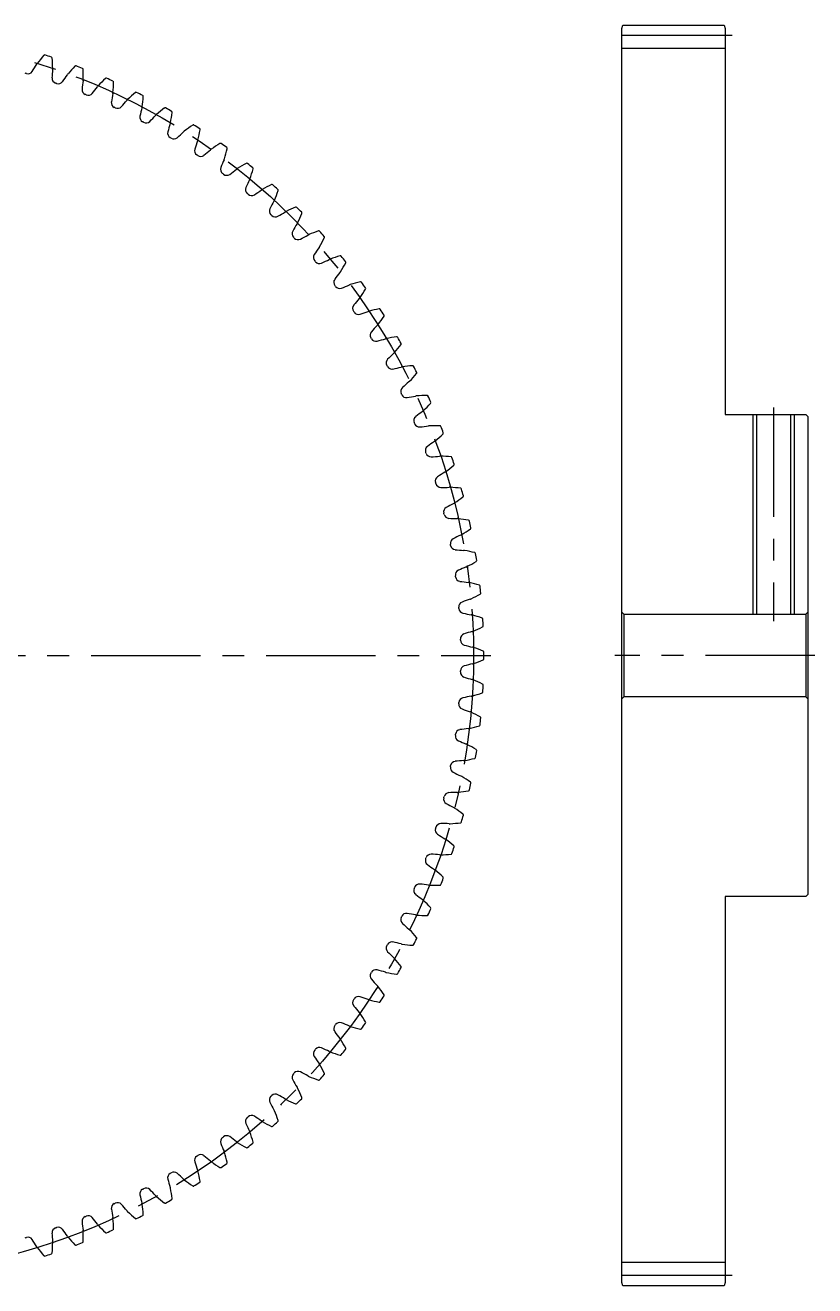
# Model space of a CAD drawing. Extents: x -1 to 231, y -8 to 194.
# Drawn here: x 116.4 to 231, y 10 to 193 of the extents above; entities that cross this region are included whole.
import ezdxf

# ---------------------------------------------------------------- set-up
doc = ezdxf.new("R2010")
doc.units = 0
doc.header["$LTSCALE"] = 0.5
doc.linetypes.add('CENTER', pattern=[50.8, 31.75, -6.35, 6.35, -6.35])
for name, color, linetype in [('MSM_CENTER', 1, 'CENTER'), ('MSM_CONTINUOUS', 7, 'CONTINUOUS'), ('MSM_NARROW', 5, 'CONTINUOUS')]:
    doc.layers.add(name, color=color, linetype=linetype)

msp = doc.modelspace()

# ---------------------------------------------------------------- linework, layer by layer
at = {"layer": 'MSM_CENTER'}
for p, q in [((219, 191.5), (202, 191.5)), ((225, 137.5), (225, 106.5)), ((-1, 101.5), (184, 101.5)), ((231, 101.5), (202, 101.5)), ((219, 11.5), (202, 11.5))]:
    msp.add_line(p, q, dxfattribs=at)
msp.add_circle((91.5, 101.5), 90, dxfattribs=at)
at = {"layer": 'MSM_CONTINUOUS'}
for p, q in [((203, 192.5), (203.13, 193)), ((203, 10.5), (203, 192.5)), ((203.13, 193), (217.87, 193)), ((217.87, 193), (218, 192.5)), ((218, 192.5), (218, 136.5)), ((218, 189.62), (203, 189.62)), ((218, 136.5), (229.7, 136.5)), ((222.54, 136.5), (222.54, 107.5)), ((227.46, 136.5), (227.46, 107.5)), ((229.7, 136.5), (230, 136.2)), ((230, 136.2), (230, 66.8)), ((203.3, 107.5), (203, 107.8)), ((203.3, 107.5), (203.3, 95.5)), ((203.3, 107.5), (229.7, 107.5)), ((230, 107.8), (229.7, 107.5)), ((229.7, 107.5), (229.7, 95.5)), ((203, 95.2), (203.3, 95.5)), ((229.7, 95.5), (203.3, 95.5)), ((229.7, 95.5), (230, 95.2)), ((218, 66.5), (218, 10.5)), ((229.7, 66.5), (218, 66.5)), ((230, 66.8), (229.7, 66.5)), ((218, 13.38), (203, 13.38)), ((203.13, 10), (203, 10.5)), ((217.87, 10), (203.13, 10)), ((218, 10.5), (217.87, 10))]:
    msp.add_line(p, q, dxfattribs=at)
for centre, radius, start, end in [((142.07, 169.29), 30, 139.8653, 142.75), ((119.25, 188.53), 0.15, 72.317, 139.8653), ((91.5, 101.5), 91.5, 71.683, 72.317), ((95.15, 200.9), 26.67, 326.7491, 329.4122), ((119.18, 186.7), 1.25, 142.75, 149.4301), ((120.21, 188.22), 0.15, 4.1347, 71.683), ((90.44, 186.07), 30, 1.25, 4.1347), ((119.18, 186.7), 1.25, 354.5699, 1.25), ((145.55, 166.55), 30, 136.8653, 139.75), ((123.76, 186.96), 0.15, 69.317, 136.8653), ((91.5, 101.5), 91.5, 68.683, 69.317), ((124.71, 186.6), 0.15, 1.1349, 68.683), ((91.5, 101.5), 88.13, 73.444, 73.556), ((116.83, 186.69), 0.75, 253.4441, 326.7491), ((146.97, 184.06), 26.67, 174.5878, 177.2509), ((121.09, 185.31), 0.75, 177.2509, 250.5559), ((100.35, 200.57), 26.67, 323.7491, 326.4122), ((123.6, 185.13), 1.25, 139.75, 146.4301), ((151.22, 181.05), 26.67, 171.5878, 174.2509), ((123.6, 185.13), 1.25, 351.5699, 358.25), ((94.86, 186.01), 30, 358.25, 1.1347), ((148.88, 163.64), 30, 133.8653, 136.75), ((128.19, 185.16), 0.15, 66.317, 133.8653), ((91.5, 101.5), 91.5, 65.683, 66.317), ((129.12, 184.75), 0.15, 358.1347, 65.683), ((91.5, 101.5), 88.13, 70.444, 70.556), ((121.25, 185.25), 0.75, 250.4441, 323.7491), ((125.43, 183.64), 0.75, 174.2509, 247.5559), ((125.59, 183.58), 0.75, 247.4441, 320.7491), ((105.52, 199.97), 26.67, 320.7491, 323.4122), ((127.94, 183.34), 1.25, 136.75, 143.4301), ((155.3, 177.81), 26.67, 168.5878, 171.2509), ((127.94, 183.34), 1.25, 348.5699, 355.25), ((99.28, 185.72), 30, 355.25, 358.1347), ((152.05, 160.55), 30, 130.8653, 133.75), ((132.52, 183.12), 0.15, 63.317, 130.8653), ((91.5, 101.5), 91.5, 62.683, 63.317), ((91.5, 101.5), 88.13, 67.444, 67.556), ((129.68, 181.75), 0.75, 171.2509, 244.556), ((129.84, 181.68), 0.75, 244.4441, 317.7491), ((110.66, 199.11), 26.67, 317.7491, 320.4122), ((132.17, 181.32), 1.25, 133.75, 140.4301), ((103.68, 185.19), 30, 352.25, 355.1347), ((133.42, 182.66), 0.15, 355.1347, 62.683), ((91.5, 101.5), 88.13, 64.444, 64.556), ((133.83, 179.65), 0.75, 168.2509, 241.556), ((159.2, 174.37), 26.67, 165.5878, 168.2509), ((132.17, 181.32), 1.25, 345.5699, 352.25), ((115.74, 197.97), 26.67, 314.7491, 317.4122), ((136.29, 179.08), 1.25, 130.75, 137.4301), ((155.06, 157.3), 30, 127.8653, 130.75), ((136.74, 180.86), 0.15, 60.317, 127.8653), ((91.5, 101.5), 91.5, 59.683, 60.317), ((108.04, 184.44), 30, 349.25, 352.1347), ((137.61, 180.36), 0.15, 352.1347, 59.683), ((91.5, 101.5), 88.13, 61.444, 61.556), ((133.98, 179.56), 0.75, 241.4441, 314.7491), ((137.86, 177.32), 0.75, 165.2509, 238.556), ((162.93, 170.73), 26.67, 162.5878, 165.2509), ((136.29, 179.08), 1.25, 342.5699, 349.25), ((120.75, 196.57), 26.67, 311.7491, 314.4122), ((140.29, 176.63), 1.25, 127.75, 134.4301), ((157.89, 153.89), 30, 124.8653, 127.75), ((140.83, 178.39), 0.15, 57.317, 124.8653), ((91.5, 101.5), 91.5, 56.683, 57.317), ((112.36, 183.46), 30, 346.25, 349.1347), ((141.68, 177.84), 0.15, 349.1347, 56.683), ((91.5, 101.5), 88.13, 58.444, 58.556), ((138.01, 177.23), 0.75, 238.4441, 311.7491), ((166.45, 166.89), 26.67, 159.5878, 162.2509), ((140.29, 176.63), 1.25, 339.5699, 346.25), ((160.54, 150.35), 30, 121.8653, 124.75), ((144.78, 175.7), 0.15, 54.317, 121.8653), ((91.5, 101.5), 91.5, 53.683, 54.317), ((141.77, 174.79), 0.75, 162.2509, 235.556), ((91.5, 101.5), 88.13, 55.444, 55.556), ((141.91, 174.69), 0.75, 235.4441, 308.7491), ((125.69, 194.91), 26.67, 308.7491, 311.4122), ((144.15, 173.97), 1.25, 124.75, 131.4301), ((116.62, 182.26), 30, 343.25, 346.1347), ((145.6, 175.11), 0.15, 346.1347, 53.683), ((145.53, 172.06), 0.75, 159.2509, 232.556), ((169.77, 162.88), 26.67, 156.5878, 159.2509), ((144.15, 173.97), 1.25, 336.5699, 343.25), ((130.53, 192.99), 26.67, 305.7491, 308.4122), ((147.88, 171.12), 1.25, 121.75, 128.4301), ((163, 146.67), 30, 118.8653, 121.75), ((148.59, 172.81), 0.15, 51.317, 118.8653), ((91.5, 101.5), 91.5, 50.683, 51.317), ((120.81, 180.83), 30, 340.25, 343.1347), ((149.38, 172.17), 0.15, 343.1347, 50.683), ((91.5, 101.5), 88.13, 52.444, 52.556), ((145.67, 171.96), 0.75, 232.4441, 305.7491), ((172.88, 158.7), 26.67, 153.5878, 156.2509), ((147.88, 171.12), 1.25, 333.5699, 340.25), ((149.15, 169.14), 0.75, 156.2509, 229.5559), ((91.5, 101.5), 88.13, 49.444, 49.556), ((149.29, 169.02), 0.75, 229.4441, 302.7491), ((135.27, 190.82), 26.67, 302.7491, 305.4122), ((151.44, 168.07), 1.25, 118.75, 125.4301), ((165.27, 142.86), 30, 115.8653, 118.75), ((152.25, 169.72), 0.15, 48.317, 115.8653), ((91.5, 101.5), 91.5, 47.683, 48.317), ((124.93, 179.19), 30, 337.25, 340.1347), ((153, 169.05), 0.15, 340.1347, 47.683), ((175.76, 154.36), 26.67, 150.5878, 153.2509), ((151.44, 168.07), 1.25, 330.5699, 337.25), ((167.33, 138.95), 30, 112.8653, 115.75), ((155.74, 166.45), 0.15, 45.317, 112.8653), ((91.5, 101.5), 91.5, 44.683, 45.317), ((152.61, 166.03), 0.75, 153.2509, 226.556), ((91.5, 101.5), 88.13, 46.444, 46.556), ((152.74, 165.91), 0.75, 226.4441, 299.7491), ((139.88, 188.41), 26.67, 299.7491, 302.4122), ((154.84, 164.84), 1.25, 115.75, 122.4301), ((128.95, 177.33), 30, 334.25, 337.1347), ((156.45, 165.74), 0.15, 337.1347, 44.683), ((155.91, 162.74), 0.75, 150.2509, 223.556), ((178.41, 149.88), 26.67, 147.5878, 150.2509), ((154.84, 164.84), 1.25, 327.5699, 334.25), ((169.19, 134.93), 30, 109.8653, 112.75), ((159.05, 163), 0.15, 42.317, 109.8653), ((91.5, 101.5), 91.5, 41.683, 42.317), ((91.5, 101.5), 88.13, 43.444, 43.556), ((156.03, 162.61), 0.75, 223.4441, 296.7491), ((144.36, 185.76), 26.67, 296.7491, 299.4122), ((158.07, 161.44), 1.25, 112.75, 119.4301), ((132.86, 175.27), 30, 331.25, 334.1347), ((159.72, 162.25), 0.15, 334.1347, 41.683), ((159.02, 159.29), 0.75, 147.2509, 220.556), ((180.82, 145.27), 26.67, 144.5878, 147.2509), ((158.07, 161.44), 1.25, 324.5699, 331.25), ((170.83, 130.81), 30, 106.8653, 109.75), ((162.17, 159.38), 0.15, 39.317, 106.8653), ((91.5, 101.5), 91.5, 38.683, 39.317), ((91.5, 101.5), 88.13, 40.444, 40.556), ((159.14, 159.15), 0.75, 220.4441, 293.7491), ((148.7, 182.88), 26.67, 293.7491, 296.4122), ((161.12, 157.88), 1.25, 109.75, 116.4301), ((136.67, 173), 30, 328.25, 331.1347), ((162.81, 158.59), 0.15, 331.1347, 38.683), ((161.96, 155.67), 0.75, 144.2509, 217.556), ((182.99, 140.53), 26.67, 141.5878, 144.2509), ((161.12, 157.88), 1.25, 321.5699, 328.25), ((172.26, 126.62), 30, 103.8653, 106.75), ((165.11, 155.6), 0.15, 36.317, 103.8653), ((91.5, 101.5), 91.5, 35.683, 36.317), ((91.5, 101.5), 88.13, 37.444, 37.556), ((162.06, 155.53), 0.75, 217.4441, 290.7491), ((152.88, 179.77), 26.67, 290.7491, 293.4122), ((163.97, 154.15), 1.25, 106.75, 113.4301), ((140.35, 170.54), 30, 325.25, 328.1347), ((165.7, 154.78), 0.15, 328.1347, 35.683), ((164.69, 151.91), 0.75, 141.2509, 214.556), ((184.91, 135.69), 26.67, 138.5878, 141.2509), ((163.97, 154.15), 1.25, 318.5699, 325.25), ((91.5, 101.5), 88.13, 34.444, 34.556), ((164.79, 151.77), 0.75, 214.4441, 287.7491), ((156.89, 176.45), 26.67, 287.7491, 290.4122), ((166.63, 150.29), 1.25, 103.75, 110.4301), ((173.46, 122.36), 30, 100.8653, 103.75), ((143.89, 167.89), 30, 322.25, 325.1347), ((167.84, 151.68), 0.15, 33.317, 100.8653), ((91.5, 101.5), 91.5, 32.683, 33.317), ((168.39, 150.83), 0.15, 325.1347, 32.683), ((167.23, 148.01), 0.75, 138.2509, 211.556), ((186.57, 130.75), 26.67, 135.5878, 138.2509), ((166.63, 150.29), 1.25, 315.5699, 322.25), ((91.5, 101.5), 88.13, 31.444, 31.556), ((167.32, 147.86), 0.75, 211.4441, 284.7491), ((160.73, 172.93), 26.67, 284.7491, 287.4122), ((169.08, 146.29), 1.25, 100.75, 107.4301), ((174.44, 118.04), 30, 97.8653, 100.75), ((147.3, 165.06), 30, 319.25, 322.1347), ((170.36, 147.61), 0.15, 30.317, 97.8653), ((91.5, 101.5), 91.5, 29.683, 30.317), ((170.86, 146.74), 0.15, 322.1347, 29.683), ((187.97, 125.74), 26.67, 132.5878, 135.2509), ((169.08, 146.29), 1.25, 312.5699, 319.25), ((169.56, 143.98), 0.75, 135.2509, 208.556), ((91.5, 101.5), 88.13, 28.444, 28.556), ((169.65, 143.83), 0.75, 208.4441, 281.7491), ((164.37, 169.2), 26.67, 281.7491, 284.4122), ((171.32, 142.17), 1.25, 97.75, 104.4301), ((175.19, 113.68), 30, 94.8653, 97.75), ((172.66, 143.42), 0.15, 27.317, 94.8653), ((91.5, 101.5), 91.5, 26.683, 27.317), ((189.11, 120.66), 26.67, 129.5878, 132.2509), ((171.32, 142.17), 1.25, 309.5699, 316.25), ((150.55, 162.05), 30, 316.25, 319.1347), ((173.12, 142.52), 0.15, 319.1347, 26.683), ((171.68, 139.84), 0.75, 132.2509, 205.556), ((91.5, 101.5), 88.13, 25.444, 25.556), ((171.75, 139.68), 0.75, 205.4441, 278.7491), ((167.81, 165.3), 26.67, 278.7491, 281.4122), ((173.34, 137.94), 1.25, 94.75, 101.4301), ((175.72, 109.28), 30, 91.8653, 94.75), ((174.75, 139.12), 0.15, 24.317, 91.8653), ((91.5, 101.5), 91.5, 23.683, 24.317), ((153.64, 158.88), 30, 313.25, 316.1347), ((175.16, 138.19), 0.15, 316.1347, 23.683), ((173.58, 135.59), 0.75, 129.2509, 202.556), ((189.97, 115.52), 26.67, 126.5878, 129.2509), ((173.34, 137.94), 1.25, 306.5699, 313.25), ((91.5, 101.5), 88.13, 22.444, 22.556), ((173.64, 135.43), 0.75, 202.4441, 275.7491), ((171.05, 161.22), 26.67, 275.7491, 278.4122), ((175.13, 133.6), 1.25, 91.75, 98.4301), ((176.01, 104.86), 30, 88.8653, 91.75), ((156.55, 155.55), 30, 310.25, 313.1347), ((176.6, 134.71), 0.15, 21.317, 88.8653), ((91.5, 101.5), 91.5, 20.683, 21.317), ((176.96, 133.76), 0.15, 313.1347, 20.683), ((175.25, 131.25), 0.75, 126.2509, 199.556), ((190.57, 110.35), 26.67, 123.5878, 126.2509), ((175.13, 133.6), 1.25, 303.5699, 310.25), ((91.5, 101.5), 88.13, 19.444, 19.556), ((175.31, 131.09), 0.75, 199.4441, 272.7491), ((174.06, 156.97), 26.67, 272.7491, 275.4122), ((176.7, 129.18), 1.25, 88.75, 95.4301), ((176.07, 100.44), 30, 85.8653, 88.75), ((178.22, 130.21), 0.15, 18.317, 85.8653), ((91.5, 101.5), 91.5, 17.683, 18.317), ((190.9, 105.15), 26.67, 120.5878, 123.2509), ((176.7, 129.18), 1.25, 300.5699, 307.25), ((159.29, 152.07), 30, 307.25, 310.1347), ((178.53, 129.25), 0.15, 310.1347, 17.683), ((176.69, 126.83), 0.75, 123.2509, 196.556), ((91.5, 101.5), 88.13, 16.444, 16.556), ((176.74, 126.66), 0.75, 196.4441, 269.7491), ((176.85, 152.57), 26.67, 269.7491, 272.4122), ((178.03, 124.69), 1.25, 85.75, 92.4301), ((175.9, 96.01), 30, 82.8653, 85.75), ((161.85, 148.45), 30, 304.25, 307.1347), ((179.61, 125.63), 0.15, 15.317, 82.8653), ((91.5, 101.5), 91.5, 14.683, 15.317), ((179.87, 124.65), 0.15, 307.1347, 14.683), ((177.9, 122.33), 0.75, 120.2509, 193.556), ((190.96, 99.94), 26.67, 117.5878, 120.2509), ((178.03, 124.69), 1.25, 297.5699, 304.25), ((91.5, 101.5), 88.13, 13.444, 13.556), ((177.94, 122.16), 0.75, 193.4441, 266.7491), ((179.41, 148.04), 26.67, 266.7491, 269.4122), ((179.12, 120.12), 1.25, 82.75, 89.4301), ((175.49, 91.6), 30, 79.8653, 82.75), ((180.75, 120.99), 0.15, 12.317, 79.8653), ((91.5, 101.5), 91.5, 11.683, 12.317), ((190.74, 94.74), 26.67, 114.5878, 117.2509), ((179.12, 120.12), 1.25, 294.5699, 301.25), ((164.21, 144.71), 30, 301.25, 304.1347), ((180.96, 120), 0.15, 304.1349, 11.683), ((178.87, 117.78), 0.75, 117.2509, 190.556), ((91.5, 101.5), 88.13, 10.444, 10.556), ((178.9, 117.61), 0.75, 190.4441, 263.7491), ((181.72, 143.37), 26.67, 263.7491, 266.4122), ((179.98, 115.51), 1.25, 79.75, 86.4301), ((174.86, 87.22), 30, 76.8653, 79.75), ((181.64, 116.29), 0.15, 9.3165, 76.8653), ((91.5, 101.5), 91.5, 8.683, 9.317), ((181.8, 115.29), 0.15, 301.1347, 8.683), ((179.6, 113.19), 0.75, 114.2509, 187.556), ((190.25, 89.56), 26.67, 111.5878, 114.2509), ((179.98, 115.51), 1.25, 291.5699, 298.25), ((166.37, 140.84), 30, 298.25, 301.1347), ((91.5, 101.5), 88.13, 7.444, 7.556), ((179.63, 113.01), 0.75, 187.4441, 260.7491), ((183.79, 138.59), 26.67, 260.7491, 263.4122), ((180.59, 110.86), 1.25, 76.75, 83.4301), ((174, 82.88), 30, 73.8653, 76.75), ((182.3, 111.55), 0.15, 6.3165, 73.8653), ((168.33, 136.87), 30, 295.25, 298.1347), ((91.5, 101.5), 91.5, 5.683, 6.317), ((182.4, 110.55), 0.15, 298.1347, 5.683), ((180.09, 108.56), 0.75, 111.2509, 184.556), ((91.5, 101.5), 88.13, 4.444, 4.556), ((180.11, 108.39), 0.75, 184.4441, 257.7491), ((189.49, 84.41), 26.67, 108.5878, 111.2509), ((180.59, 110.86), 1.25, 288.5699, 295.25), ((185.61, 133.71), 26.67, 257.7491, 260.4122), ((180.96, 106.19), 1.25, 73.75, 80.4301), ((172.91, 78.58), 30, 70.8653, 73.75), ((182.7, 106.79), 0.15, 3.317, 70.8653), ((91.5, 101.5), 91.5, 2.683, 3.317), ((180.34, 103.91), 0.75, 108.2509, 181.556), ((188.46, 79.3), 26.67, 105.5878, 108.2509), ((180.96, 106.19), 1.25, 285.5699, 292.25), ((170.07, 132.8), 30, 292.25, 295.1347), ((182.75, 105.78), 0.15, 295.1347, 2.683), ((91.5, 101.5), 88.13, 1.444, 1.556), ((180.35, 103.74), 0.75, 181.4441, 254.7491), ((187.16, 128.74), 26.67, 254.7491, 257.4122), ((181.08, 101.5), 1.25, 70.75, 77.4301), ((171.6, 74.36), 30, 67.8653, 70.75), ((171.6, 128.64), 30, 289.25, 292.1347), ((182.85, 102.01), 0.15, 0.317, 67.8653), ((182.85, 100.99), 0.15, 292.1347, 359.683), ((91.5, 101.5), 91.5, 359.683, 0.317), ((91.5, 101.5), 88.13, 358.444, 358.556), ((180.34, 99.09), 0.75, 178.4441, 251.7491), ((180.35, 99.26), 0.75, 105.2509, 178.556), ((187.16, 74.26), 26.67, 102.5878, 105.2509), ((181.08, 101.5), 1.25, 282.5699, 289.25), ((188.46, 123.7), 26.67, 251.7491, 254.4122), ((180.96, 96.81), 1.25, 67.75, 74.4301), ((170.07, 70.2), 30, 64.8653, 67.75), ((182.75, 97.22), 0.15, 357.317, 64.8653), ((91.5, 101.5), 91.5, 356.683, 357.317), ((180.11, 94.61), 0.75, 102.2509, 175.556), ((185.61, 69.29), 26.67, 99.5878, 102.2509), ((180.96, 96.81), 1.25, 279.5699, 286.25), ((172.91, 124.42), 30, 286.25, 289.1347), ((182.7, 96.21), 0.15, 289.1347, 356.683), ((180.09, 94.44), 0.75, 175.4441, 248.7491), ((91.5, 101.5), 88.13, 355.444, 355.556), ((189.49, 118.59), 26.67, 248.7491, 251.4122), ((180.59, 92.14), 1.25, 64.75, 71.4301), ((168.33, 66.13), 30, 61.8653, 64.75), ((91.5, 101.5), 91.5, 353.683, 354.317), ((182.4, 92.45), 0.15, 354.317, 61.8653), ((179.6, 89.81), 0.75, 172.4441, 245.7491), ((91.5, 101.5), 88.13, 352.444, 352.556), ((179.63, 89.99), 0.75, 99.2509, 172.556), ((183.79, 64.41), 26.67, 96.5878, 99.2509), ((180.59, 92.14), 1.25, 276.5699, 283.25), ((174, 120.12), 30, 283.25, 286.1347), ((182.3, 91.45), 0.15, 286.1347, 353.683), ((190.25, 113.44), 26.67, 245.7491, 248.4122), ((179.98, 87.49), 1.25, 61.75, 68.4301), ((166.37, 62.16), 30, 58.8653, 61.75), ((178.9, 85.39), 0.75, 96.2509, 169.556), ((181.72, 59.63), 26.67, 93.5878, 96.2509), ((179.98, 87.49), 1.25, 273.5699, 280.25), ((174.86, 115.78), 30, 280.25, 283.1347), ((181.64, 86.71), 0.15, 283.1347, 350.683), ((91.5, 101.5), 91.5, 350.683, 351.317), ((181.8, 87.71), 0.15, 351.317, 58.8653), ((178.87, 85.22), 0.75, 169.4441, 242.7491), ((91.5, 101.5), 88.13, 349.444, 349.556), ((190.74, 108.26), 26.67, 242.7491, 245.4122), ((179.12, 82.88), 1.25, 58.75, 65.4301), ((164.21, 58.29), 30, 55.8653, 58.75), ((91.5, 101.5), 91.5, 347.683, 348.317), ((180.96, 83), 0.15, 348.317, 55.8653), ((177.9, 80.67), 0.75, 166.4441, 239.7491), ((91.5, 101.5), 88.13, 346.444, 346.556), ((177.94, 80.84), 0.75, 93.2509, 166.556), ((179.41, 54.96), 26.67, 90.5878, 93.2509), ((179.12, 82.88), 1.25, 270.5699, 277.25), ((175.49, 111.4), 30, 277.25, 280.1347), ((180.75, 82.01), 0.15, 280.1347, 347.683), ((190.96, 103.06), 26.67, 239.7491, 242.4122), ((178.03, 78.31), 1.25, 55.75, 62.4301), ((161.85, 54.55), 30, 52.8653, 55.75), ((176.74, 76.34), 0.75, 90.2509, 163.556), ((176.85, 50.43), 26.67, 87.5878, 90.2509), ((178.03, 78.31), 1.25, 267.5699, 274.25), ((175.9, 106.99), 30, 274.25, 277.1347), ((179.61, 77.37), 0.15, 277.1347, 344.683), ((91.5, 101.5), 91.5, 344.683, 345.317), ((179.87, 78.35), 0.15, 345.317, 52.8653), ((176.69, 76.17), 0.75, 163.4441, 236.7491), ((91.5, 101.5), 88.13, 343.444, 343.556), ((190.9, 97.85), 26.67, 236.7491, 239.4122), ((176.7, 73.82), 1.25, 52.75, 59.4301), ((159.29, 50.93), 30, 49.8653, 52.75), ((91.5, 101.5), 91.5, 341.683, 342.317), ((178.53, 73.75), 0.15, 342.317, 49.8653), ((175.25, 71.75), 0.75, 160.4441, 233.7491), ((91.5, 101.5), 88.13, 340.444, 340.556), ((175.31, 71.91), 0.75, 87.2509, 160.556), ((174.06, 46.03), 26.67, 84.5878, 87.2509), ((176.7, 73.82), 1.25, 264.5699, 271.25), ((176.07, 102.56), 30, 271.25, 274.1347), ((178.22, 72.79), 0.15, 274.1347, 341.683), ((190.57, 92.65), 26.67, 233.7491, 236.4122), ((175.13, 69.4), 1.25, 49.75, 56.4301), ((156.55, 47.45), 30, 46.8653, 49.75), ((91.5, 101.5), 88.13, 337.444, 337.556), ((173.64, 67.57), 0.75, 84.2509, 157.556), ((171.05, 41.78), 26.67, 81.5878, 84.2509), ((175.13, 69.4), 1.25, 261.5699, 268.25), ((176.01, 98.14), 30, 268.25, 271.1347), ((176.6, 68.29), 0.15, 271.1347, 338.683), ((91.5, 101.5), 91.5, 338.683, 339.317), ((176.96, 69.24), 0.15, 339.317, 46.8653), ((173.58, 67.41), 0.75, 157.4441, 230.7491), ((189.97, 87.48), 26.67, 230.7491, 233.4122), ((173.34, 65.06), 1.25, 46.75, 53.4301), ((153.64, 44.12), 30, 43.8653, 46.75), ((171.75, 63.32), 0.75, 81.2509, 154.556), ((167.81, 37.7), 26.67, 78.5878, 81.2509), ((91.5, 101.5), 91.5, 335.683, 336.317), ((175.16, 64.81), 0.15, 336.317, 43.8653), ((171.68, 63.16), 0.75, 154.4441, 227.7491), ((91.5, 101.5), 88.13, 334.444, 334.556), ((189.11, 82.34), 26.67, 227.7491, 230.4122), ((173.34, 65.06), 1.25, 258.5699, 265.25), ((175.72, 93.72), 30, 265.25, 268.1347), ((174.75, 63.88), 0.15, 268.1347, 335.683), ((171.32, 60.83), 1.25, 43.75, 50.4301), ((150.55, 40.95), 30, 40.8653, 43.75), ((91.5, 101.5), 91.5, 332.683, 333.317), ((173.12, 60.48), 0.15, 333.317, 40.8653), ((169.56, 59.02), 0.75, 151.4441, 224.7491), ((91.5, 101.5), 88.13, 331.444, 331.556), ((169.65, 59.17), 0.75, 78.2509, 151.556), ((164.37, 33.8), 26.67, 75.5878, 78.2509), ((171.32, 60.83), 1.25, 255.5699, 262.25), ((175.19, 89.32), 30, 262.25, 265.1347), ((172.66, 59.58), 0.15, 265.1347, 332.683), ((187.97, 77.26), 26.67, 224.7491, 227.4122), ((169.08, 56.71), 1.25, 40.75, 47.4301), ((147.3, 37.94), 30, 37.8653, 40.75), ((167.23, 54.99), 0.75, 148.4441, 221.7491), ((91.5, 101.5), 88.13, 328.444, 328.556), ((167.32, 55.14), 0.75, 75.2509, 148.556), ((160.73, 30.07), 26.67, 72.5878, 75.2509), ((169.08, 56.71), 1.25, 252.5699, 259.25), ((174.44, 84.96), 30, 259.25, 262.1347), ((170.36, 55.39), 0.15, 262.1347, 329.683), ((91.5, 101.5), 91.5, 329.683, 330.317), ((170.86, 56.26), 0.15, 330.317, 37.8653), ((186.57, 72.25), 26.67, 221.7491, 224.4122), ((166.63, 52.71), 1.25, 37.75, 44.4301), ((143.89, 35.11), 30, 34.8653, 37.75), ((164.69, 51.09), 0.75, 145.4441, 218.7491), ((91.5, 101.5), 88.13, 325.444, 325.556), ((164.79, 51.23), 0.75, 72.2509, 145.556), ((156.89, 26.55), 26.67, 69.5878, 72.2509), ((166.63, 52.71), 1.25, 249.5699, 256.25), ((173.46, 80.64), 30, 256.25, 259.1347), ((167.84, 51.32), 0.15, 259.1347, 326.683), ((91.5, 101.5), 91.5, 326.683, 327.317), ((168.39, 52.17), 0.15, 327.317, 34.8653), ((184.91, 67.31), 26.67, 218.7491, 221.4122), ((163.97, 48.85), 1.25, 34.75, 41.4301), ((140.35, 32.46), 30, 31.8653, 34.75), ((161.96, 47.33), 0.75, 142.4441, 215.7491), ((91.5, 101.5), 88.13, 322.444, 322.556), ((162.06, 47.47), 0.75, 69.2509, 142.556), ((152.88, 23.23), 26.67, 66.5878, 69.2509), ((163.97, 48.85), 1.25, 246.5699, 253.25), ((172.26, 76.38), 30, 253.25, 256.1347), ((91.5, 101.5), 91.5, 323.683, 324.317), ((165.7, 48.22), 0.15, 324.317, 31.8653), ((182.99, 62.47), 26.67, 215.7491, 218.4122), ((161.12, 45.12), 1.25, 31.75, 38.4301), ((136.67, 30), 30, 28.8653, 31.75), ((165.11, 47.4), 0.15, 256.1347, 323.683), ((159.02, 43.71), 0.75, 139.4441, 212.7491), ((91.5, 101.5), 88.13, 319.444, 319.556), ((159.14, 43.85), 0.75, 66.2509, 139.556), ((148.7, 20.12), 26.67, 63.5878, 66.2509), ((161.12, 45.12), 1.25, 243.5699, 250.25), ((170.83, 72.19), 30, 250.25, 253.1347), ((91.5, 101.5), 91.5, 320.683, 321.317), ((162.81, 44.41), 0.15, 321.317, 28.8653), ((180.82, 57.73), 26.67, 212.7491, 215.4122), ((158.07, 41.56), 1.25, 28.75, 35.4301), ((132.86, 27.73), 30, 25.8653, 28.75), ((162.17, 43.62), 0.15, 253.1347, 320.683), ((155.91, 40.26), 0.75, 136.4441, 209.7491), ((91.5, 101.5), 88.13, 316.444, 316.556), ((156.03, 40.39), 0.75, 63.2509, 136.5559), ((144.36, 17.24), 26.67, 60.5878, 63.2509), ((158.07, 41.56), 1.25, 240.5699, 247.25), ((169.19, 68.07), 30, 247.25, 250.1347), ((91.5, 101.5), 91.5, 317.683, 318.317), ((159.72, 40.75), 0.15, 318.317, 25.8653), ((178.41, 53.12), 26.67, 209.7491, 212.4122), ((154.84, 38.16), 1.25, 25.75, 32.4301), ((128.95, 25.67), 30, 22.8653, 25.75), ((159.05, 40), 0.15, 250.1347, 317.683), ((152.61, 36.97), 0.75, 133.4441, 206.7491), ((175.76, 48.64), 26.67, 206.7491, 209.4122), ((91.5, 101.5), 88.13, 313.444, 313.556), ((152.74, 37.09), 0.75, 60.2509, 133.5559), ((139.88, 14.59), 26.67, 57.5878, 60.2509), ((154.84, 38.16), 1.25, 237.5699, 244.25), ((167.33, 64.05), 30, 244.25, 247.1347), ((91.5, 101.5), 91.5, 314.683, 315.317), ((156.45, 37.26), 0.15, 315.317, 22.8653), ((151.44, 34.93), 1.25, 22.75, 29.4301), ((124.93, 23.81), 30, 19.8653, 22.75), ((155.74, 36.55), 0.15, 247.1347, 314.683), ((149.15, 33.86), 0.75, 130.4441, 203.7491), ((172.88, 44.3), 26.67, 203.7491, 206.4122), ((91.5, 101.5), 88.13, 310.444, 310.556), ((149.29, 33.98), 0.75, 57.2509, 130.556), ((135.27, 12.18), 26.67, 54.5878, 57.2509), ((151.44, 34.93), 1.25, 234.5699, 241.25), ((165.27, 60.14), 30, 241.25, 244.1347), ((152.25, 33.28), 0.15, 244.1347, 311.683), ((91.5, 101.5), 91.5, 311.683, 312.317), ((153, 33.95), 0.15, 312.317, 19.8653), ((145.53, 30.94), 0.75, 127.4441, 200.7491), ((91.5, 101.5), 88.13, 307.444, 307.556), ((145.67, 31.04), 0.75, 54.2509, 127.556), ((130.53, 10.01), 26.67, 51.5878, 54.2509), ((147.88, 31.88), 1.25, 19.75, 26.4301), ((120.81, 22.17), 30, 16.8653, 19.75), ((169.77, 40.12), 26.67, 200.7491, 203.4122), ((144.15, 29.03), 1.25, 16.75, 23.4301), ((116.62, 20.74), 30, 13.8653, 16.75), ((147.88, 31.88), 1.25, 231.5699, 238.25), ((163, 56.33), 30, 238.25, 241.1347), ((148.59, 30.19), 0.15, 241.1347, 308.683), ((91.5, 101.5), 91.5, 308.683, 309.317), ((149.38, 30.83), 0.15, 309.317, 16.8653), ((141.77, 28.21), 0.75, 124.4441, 197.7491), ((166.45, 36.11), 26.67, 197.7491, 200.4122), ((91.5, 101.5), 88.13, 304.444, 304.556), ((141.91, 28.31), 0.75, 51.2509, 124.556), ((125.69, 8.09), 26.67, 48.5878, 51.2509), ((144.15, 29.03), 1.25, 228.5699, 235.25), ((160.54, 52.65), 30, 235.25, 238.1347), ((91.5, 101.5), 91.5, 305.683, 306.317), ((145.6, 27.89), 0.15, 306.317, 13.8653), ((137.86, 25.68), 0.75, 121.4441, 194.7491), ((91.5, 101.5), 88.13, 301.444, 301.556), ((138.01, 25.77), 0.75, 48.2509, 121.556), ((120.75, 6.43), 26.67, 45.5878, 48.2509), ((140.29, 26.37), 1.25, 13.75, 20.4301), ((112.36, 19.54), 30, 10.8653, 13.75), ((144.78, 27.3), 0.15, 238.1347, 305.683), ((133.83, 23.35), 0.75, 118.4441, 191.7491), ((91.5, 101.5), 88.13, 298.444, 298.556), ((133.98, 23.44), 0.75, 45.2509, 118.5559), ((115.74, 5.03), 26.67, 42.5878, 45.2509), ((162.93, 32.27), 26.67, 194.7491, 197.4122), ((136.29, 23.92), 1.25, 10.75, 17.4301), ((108.04, 18.56), 30, 7.8653, 10.75), ((140.29, 26.37), 1.25, 225.5699, 232.25), ((157.89, 49.11), 30, 232.25, 235.1347), ((140.83, 24.61), 0.15, 235.1347, 302.683), ((91.5, 101.5), 91.5, 302.683, 303.317), ((141.68, 25.16), 0.15, 303.317, 10.8653), ((91.5, 101.5), 88.13, 295.444, 295.556), ((129.84, 21.32), 0.75, 42.2509, 115.5559), ((159.2, 28.63), 26.67, 191.7491, 194.4122), ((132.17, 21.68), 1.25, 7.75, 14.4301), ((136.29, 23.92), 1.25, 222.5699, 229.25), ((155.06, 45.7), 30, 229.25, 232.1347), ((136.74, 22.14), 0.15, 232.1347, 299.683), ((91.5, 101.5), 91.5, 299.683, 300.317), ((137.61, 22.64), 0.15, 300.317, 7.8653), ((125.59, 19.42), 0.75, 39.2509, 112.556), ((129.68, 21.25), 0.75, 115.4441, 188.7491), ((155.3, 25.19), 26.67, 188.7491, 191.4122), ((110.66, 3.89), 26.67, 39.5878, 42.2509), ((132.17, 21.68), 1.25, 219.5699, 226.25), ((152.05, 42.45), 30, 226.25, 229.1347), ((91.5, 101.5), 91.5, 296.683, 297.317), ((103.68, 17.81), 30, 4.8653, 7.75), ((133.42, 20.34), 0.15, 297.317, 4.8653), ((121.09, 17.69), 0.75, 109.4441, 182.7491), ((91.5, 101.5), 88.13, 289.444, 289.556), ((121.25, 17.75), 0.75, 36.2509, 109.556), ((125.43, 19.36), 0.75, 112.4441, 185.7491), ((151.22, 21.95), 26.67, 185.7491, 188.4122), ((91.5, 101.5), 88.13, 292.444, 292.556), ((105.52, 3.03), 26.67, 36.5878, 39.2509), ((127.94, 19.66), 1.25, 216.5699, 223.25), ((148.88, 39.36), 30, 223.25, 226.1347), ((127.94, 19.66), 1.25, 4.75, 11.4301), ((99.28, 17.28), 30, 1.8653, 4.75), ((132.52, 19.88), 0.15, 229.1345, 296.683), ((91.5, 101.5), 88.13, 286.444, 286.556), ((116.83, 16.31), 0.75, 33.2509, 106.556), ((95.15, 2.1), 26.67, 30.5878, 33.2509), ((146.97, 18.94), 26.67, 182.7491, 185.4122), ((100.35, 2.43), 26.67, 33.5878, 36.2509), ((123.6, 17.87), 1.25, 213.5699, 220.25), ((145.55, 36.45), 30, 220.25, 223.1347), ((123.6, 17.87), 1.25, 1.75, 8.4301), ((94.86, 16.99), 30, 358.8653, 1.75), ((128.19, 17.84), 0.15, 226.1347, 293.683), ((91.5, 101.5), 91.5, 293.683, 294.317), ((129.12, 18.25), 0.15, 294.317, 1.8653), ((119.18, 16.3), 1.25, 210.5699, 217.25), ((142.07, 33.71), 30, 217.25, 220.1347), ((120.21, 14.78), 0.15, 288.317, 355.8653), ((90.44, 16.93), 30, 355.8653, 358.75), ((119.18, 16.3), 1.25, 358.75, 5.4301), ((123.76, 16.04), 0.15, 223.1349, 290.683), ((91.5, 101.5), 91.5, 290.683, 291.317), ((124.71, 16.4), 0.15, 291.317, 358.8653), ((119.25, 14.47), 0.15, 220.1349, 287.683), ((91.5, 101.5), 91.5, 287.683, 288.317)]:
    msp.add_arc(centre, radius, start, end, dxfattribs=at)
at = {"layer": 'MSM_NARROW'}
for p, q in [((222, 136.5), (222, 107.5)), ((228, 136.5), (228, 107.5))]:
    msp.add_line(p, q, dxfattribs=at)

doc.saveas('drawing.dxf')
